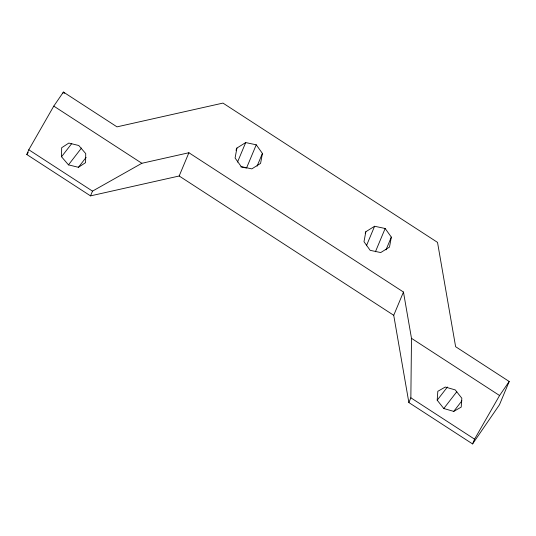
<?xml version="1.0" encoding="UTF-8"?>
<svg xmlns="http://www.w3.org/2000/svg" width="536" height="536" viewBox="0 0 536 536"><rect width="100%" height="100%" fill="white"/><g stroke="black" fill="none" stroke-linecap="round" stroke-linejoin="round"><path stroke-width="0.8" d="M408.868 402.563L410.857 397.806L411.494 338.337L403.461 292.033L188.9 152.74L141.859 163.286L92.507 191.131L90.517 195.881L26.8 154.515L28.79 149.758L53.781 106.108L63.416 92.071L116.995 126.858L222.963 103.093L437.523 242.386L455.62 346.698L509.2 381.485L499.472 404.747L472.585 443.929L408.868 402.563L393.732 315.295L403.461 292.033M61.533 156.76L61.674 147.735L68.816 143.072L78.779 145.511L85.727 153.611L85.586 162.636L78.437 167.299L68.474 164.867L61.533 156.76L71.744 143.561M437.195 400.204L437.812 391.307L445.282 387.039L455.232 389.9L461.824 398.221L461.208 407.119L453.737 411.387L443.788 408.526L437.195 400.204L447.413 387.005M236.925 148.043L235.09 158.013L241.26 166.642L251.82 168.874L260.583 163.406L262.419 153.437L256.248 144.807L245.689 142.569L236.925 148.043L235.981 150.294M365.833 231.733L363.998 241.703L370.168 250.332L380.728 252.563L389.491 247.096L391.327 237.12L385.156 228.49L374.597 226.259L365.833 231.733L365.204 233.234M62.786 93.572L63.416 92.071L64.555 93.271M90.517 195.881L179.171 176.002L188.9 152.74M237.522 162.086L245.689 142.569M256.248 144.807L246.513 168.07L240.832 166.864M257.079 166.194L262.419 153.437M366.43 245.769L374.597 226.259M375.421 251.759L385.156 228.49M385.987 249.877L391.327 237.12M472.585 443.929L474.574 439.172L499.572 395.521L509.2 381.485M26.8 154.515L28.214 152.452M68.474 164.867L81.492 148.043M78.437 167.299L86.102 157.396M443.788 408.526L456.806 391.702M453.737 411.387L461.911 400.828M179.171 176.002L393.732 315.295M53.781 106.108L141.859 163.286M411.494 338.337L499.572 395.521M28.79 149.758L92.507 191.131M410.857 397.806L474.574 439.172"/></g></svg>
